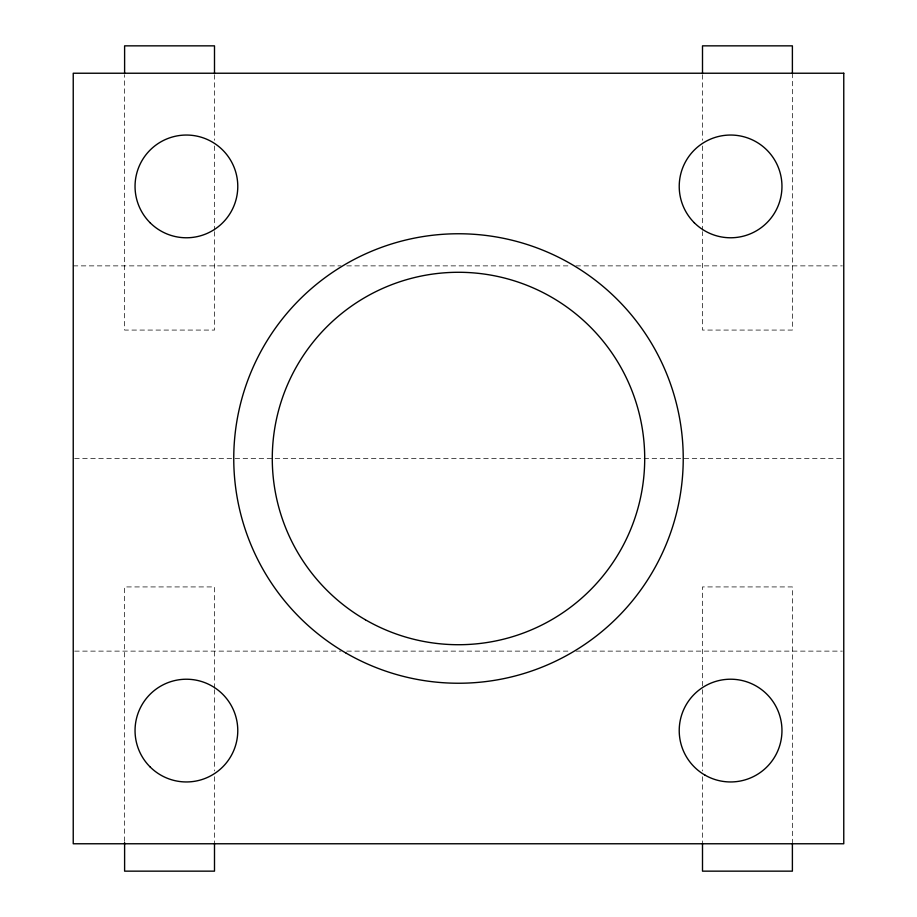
<?xml version="1.0" encoding="UTF-8"?>
<svg xmlns="http://www.w3.org/2000/svg" width="917" height="917" viewBox="0 0 917 917"><rect width="100%" height="100%" fill="white"/><g stroke="black" fill="none" stroke-linecap="round" stroke-linejoin="round"><path stroke-width="0.69" stroke-dasharray="4.58 3.44" d="M73.234 265.873L341.055 265.873M346.786 265.873L570.214 265.873M575.945 265.873L842.333 265.873M74.667 458.5L842.333 458.5M74.667 651.127L341.055 651.127M346.786 651.127L570.214 651.127M575.945 651.127L842.333 651.127M792.391 73.234L792.391 330.074L702.502 330.074L702.502 231.623M792.391 843.766L792.391 586.926L702.502 586.926L702.502 688.231M702.502 74.667L702.502 140.301M702.502 146.009L702.502 230.19M702.502 689.664L702.502 770.991M702.502 776.699L702.502 843.766M214.498 74.667L214.498 140.301M214.498 146.009L214.498 230.19M214.498 231.623L214.498 330.074L124.609 330.074L124.609 74.667M214.498 688.231L214.498 586.926L124.609 586.926L124.609 843.766M214.498 689.664L214.498 770.991M214.498 776.699L214.498 843.766"/><path stroke-width="1.38" d="M792.391 73.234L792.391 45.85L702.502 45.85L702.502 73.234M792.391 843.766L792.391 871.15L702.502 871.15L702.502 843.766M214.498 73.234L214.498 45.85L124.609 45.85L124.609 73.234M214.498 843.766L214.498 871.15L124.609 871.15L124.609 842.585M843.766 73.234L73.234 73.234L73.234 843.766L843.766 843.766L843.766 73.234M346.133 653.133A224.734 224.734 0 0 0 683.234 458.5A224.734 224.734 0 0 0 346.133 263.867A224.734 224.734 0 0 0 346.133 653.133M694.272 222.728A51.363 51.363 0 0 0 780.207 199.711A51.363 51.363 0 0 0 717.289 136.793A51.363 51.363 0 0 0 694.272 222.728M150.09 222.728A51.363 51.363 0 0 0 236.024 199.711A51.363 51.363 0 0 0 173.118 136.793A51.363 51.363 0 0 0 150.09 222.728M150.09 766.91A51.363 51.363 0 0 0 236.024 743.882A51.363 51.363 0 0 0 173.118 680.976A51.363 51.363 0 0 0 150.09 766.91M704.909 775.071A51.363 51.363 0 0 0 781.96 730.585A51.363 51.363 0 0 0 704.909 686.099A51.363 51.363 0 0 0 704.909 775.071M365.39 619.766A186.208 186.208 0 0 0 644.708 458.5A186.208 186.208 0 0 0 365.39 297.234A186.208 186.208 0 0 0 365.39 619.766"/></g></svg>
